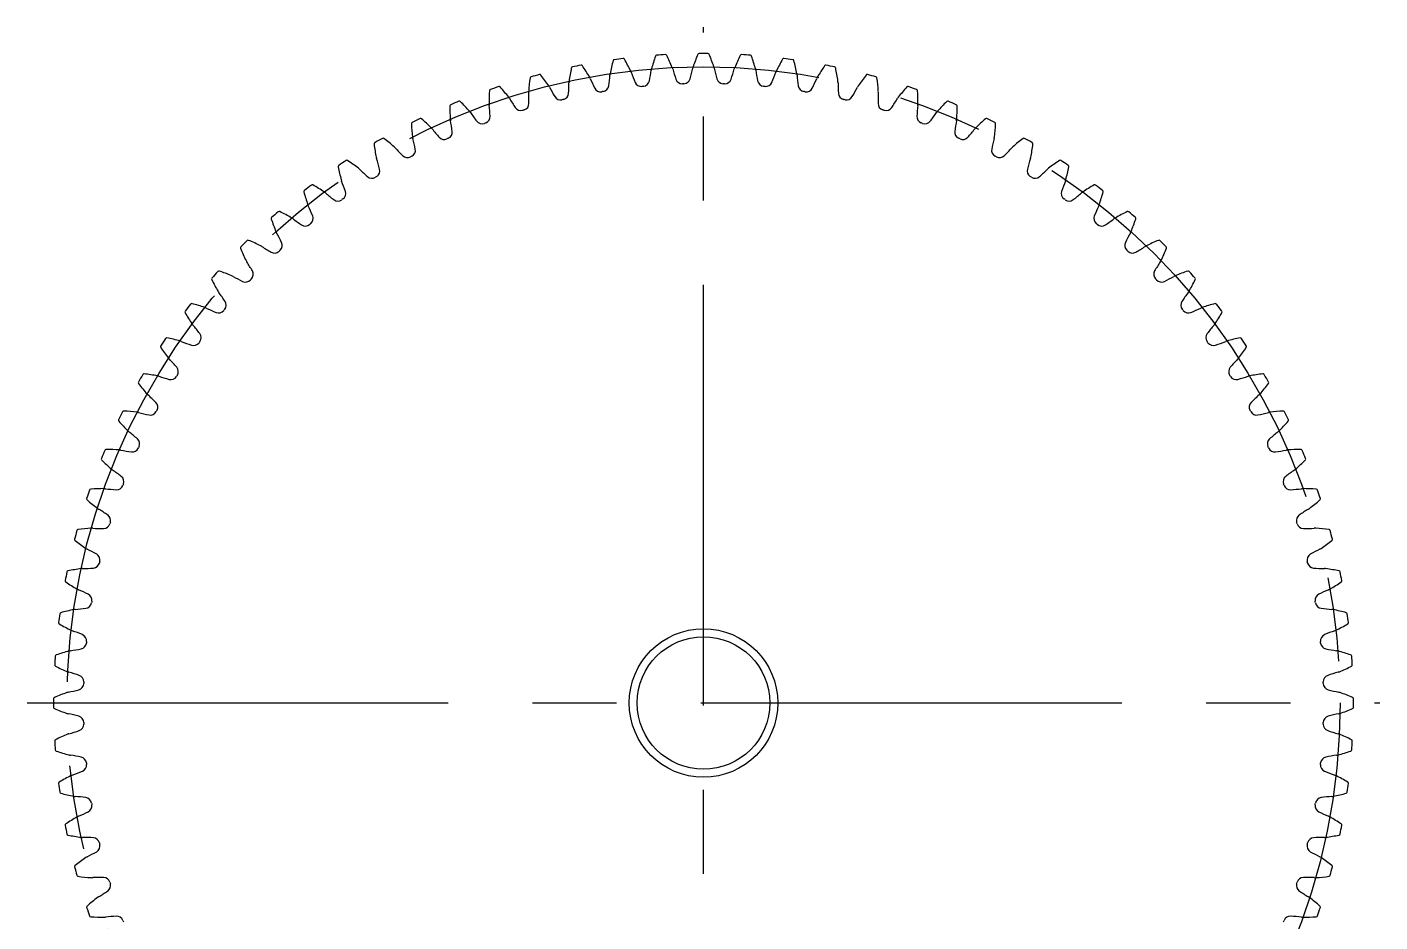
# Model space of a CAD drawing. Extents: x -1 to 99, y -13 to 74.
# Drawn here: x -1 to 50, y 26.2 to 60 of the extents above; entities that cross this region are included whole.
import ezdxf

# ---------------------------------------------------------------- set-up
doc = ezdxf.new("R2010")
doc.units = 0
doc.header["$LTSCALE"] = 0.5
doc.linetypes.add('CENTER', pattern=[50.8, 31.75, -6.35, 6.35, -6.35])
doc.layers.add('MSM_CENTER', color=1, linetype='CENTER')
doc.layers.add('MSM_CONTINUOUS', color=7, linetype='CONTINUOUS')

msp = doc.modelspace()

# ---------------------------------------------------------------- linework, layer by layer
at = {"layer": 'MSM_CENTER'}
for p, q in [((24.5, 9), (24.5, 60)), ((-1, 34.5), (50, 34.5))]:
    msp.add_line(p, q, dxfattribs=at)
msp.add_circle((24.5, 34.5), 24, dxfattribs=at)
at = {"layer": 'MSM_CONTINUOUS'}
for radius in [2.8, 2.5]:
    msp.add_circle((24.5, 34.5), radius, dxfattribs=at)
for centre, radius, start, end in [((28.816, 56.637), 8, 164.8196, 168.4375), ((21.144, 58.719), 0.05, 97.891, 164.8197), ((24.5, 34.5), 24.5, 97.1096, 97.8904), ((21.474, 58.762), 0.05, 30.1804, 97.1096), ((14.602, 54.765), 8, 26.5625, 30.1804), ((30.255, 56.307), 8, 161.0696, 164.6875), ((22.735, 58.886), 0.05, 94.1404, 161.0697), ((24.5, 34.5), 24.5, 93.3596, 94.1404), ((23.067, 58.908), 0.05, 26.4304, 93.3596), ((15.948, 55.369), 8, 22.8125, 26.4304), ((31.669, 55.884), 8, 157.3196, 160.9375), ((24.333, 58.949), 0.05, 90.391, 157.3197), ((24.5, 34.5), 24.5, 89.6096, 90.3904), ((24.667, 58.949), 0.05, 22.6804, 89.6096), ((17.331, 55.884), 8, 19.0625, 22.6804), ((33.052, 55.369), 8, 153.5696, 157.1875), ((25.933, 58.908), 0.05, 86.6404, 153.5696), ((24.5, 34.5), 24.5, 85.8596, 86.6404), ((26.265, 58.886), 0.05, 18.9304, 85.8596), ((18.745, 56.307), 8, 15.3125, 18.9304), ((34.398, 54.765), 8, 149.8196, 153.4375), ((27.526, 58.762), 0.05, 82.8904, 149.8196), ((24.5, 34.5), 24.5, 82.1096, 82.8904), ((27.856, 58.719), 0.05, 15.1804, 82.1096), ((20.184, 56.637), 8, 11.5625, 15.1804), ((24.5, 34.5), 24.5, 104.6096, 105.3904), ((18.333, 58.159), 0.05, 37.6804, 104.6096), ((12.041, 53.3), 8, 34.0625, 37.6804), ((27.359, 56.872), 8, 168.5696, 172.1875), ((19.567, 58.447), 0.05, 101.641, 168.5697), ((24.5, 34.5), 24.5, 100.8596, 101.6404), ((19.894, 58.512), 0.05, 33.9304, 100.8596), ((13.297, 54.075), 8, 30.3125, 33.9304), ((13.608, 58.748), 7.385, 352.4815, 355.651), ((21.386, 58.157), 0.415, 168.4375, 175.7362), ((21.386, 58.157), 0.415, 19.2638, 26.5625), ((28.745, 60.741), 7.385, 199.349, 202.5185), ((15.217, 59.408), 7.385, 348.7315, 351.901), ((22.939, 58.31), 0.415, 164.6875, 171.9862), ((22.939, 58.31), 0.415, 15.5138, 22.8125), ((30.452, 60.407), 7.385, 195.599, 198.7685), ((16.866, 59.962), 7.385, 344.9815, 348.151), ((24.5, 58.361), 0.415, 160.9375, 168.2362), ((24.5, 58.361), 0.415, 11.7638, 19.0625), ((32.134, 59.962), 7.385, 191.849, 195.0185), ((18.548, 60.407), 7.385, 341.2315, 344.401), ((26.061, 58.31), 0.415, 157.1875, 164.4862), ((26.061, 58.31), 0.415, 8.0138, 15.3125), ((33.783, 59.408), 7.385, 188.099, 191.2685), ((20.255, 60.741), 7.385, 337.4815, 340.651), ((27.614, 58.157), 0.415, 153.4375, 160.7362), ((27.614, 58.157), 0.415, 4.2638, 11.5625), ((35.392, 58.748), 7.385, 184.349, 187.5185), ((35.703, 54.075), 8, 146.0696, 149.6875), ((29.106, 58.512), 0.05, 79.1404, 146.0696), ((24.5, 34.5), 24.5, 78.3596, 79.1404), ((29.433, 58.447), 0.05, 11.4304, 78.3596), ((21.641, 56.872), 8, 7.8125, 11.4304), ((36.959, 53.3), 8, 142.3196, 145.9375), ((30.667, 58.159), 0.05, 75.3904, 142.3196), ((24.5, 34.5), 24.5, 74.6096, 75.3904), ((16.483, 57.598), 0.05, 109.141, 176.0696), ((24.5, 34.5), 24.5, 108.3596, 109.1404), ((16.799, 57.705), 0.05, 41.4304, 108.3596), ((10.838, 52.445), 8, 37.8125, 41.4304), ((25.89, 57.011), 8, 172.3196, 175.9375), ((18.011, 58.073), 0.05, 105.391, 172.3197), ((18.324, 57.548), 0.415, 26.7638, 34.0625), ((25.284, 61.07), 7.385, 206.849, 210.0185), ((12.045, 57.984), 7.385, 356.2315, 359.401), ((19.845, 57.903), 0.415, 172.1875, 179.4862), ((19.845, 57.903), 0.415, 23.0138, 30.3125), ((27.02, 60.962), 7.385, 203.099, 206.2685), ((20.622, 57.805), 0.25, 206.2685, 279.4475), ((20.681, 57.814), 0.25, 279.3025, 352.4815), ((22.155, 58.008), 0.25, 202.5185, 275.6975), ((24.5, 34.5), 23.375, 95.5525, 95.6975), ((22.214, 58.014), 0.25, 275.5525, 348.7315), ((23.697, 58.111), 0.25, 198.7685, 271.9475), ((24.5, 34.5), 23.375, 91.8025, 91.9475), ((23.757, 58.113), 0.25, 271.8025, 344.9815), ((25.243, 58.113), 0.25, 195.0185, 268.1975), ((24.5, 34.5), 23.375, 88.0525, 88.1975), ((25.303, 58.111), 0.25, 268.0525, 341.2315), ((26.786, 58.014), 0.25, 191.2685, 264.4475), ((24.5, 34.5), 23.375, 84.3025, 84.4475), ((26.845, 58.008), 0.25, 264.3025, 337.4815), ((28.319, 57.814), 0.25, 187.5185, 260.6975), ((28.378, 57.805), 0.25, 260.5525, 333.7315), ((21.98, 60.962), 7.385, 333.7315, 336.901), ((29.155, 57.903), 0.415, 149.6875, 156.9862), ((29.155, 57.903), 0.415, 0.5138, 7.8125), ((36.955, 57.984), 7.385, 180.599, 183.7685), ((23.716, 61.07), 7.385, 329.9815, 333.151), ((30.676, 57.548), 0.415, 145.9375, 153.2362), ((30.989, 58.073), 0.05, 7.6804, 74.6096), ((23.11, 57.011), 8, 4.0625, 7.6804), ((38.162, 52.445), 8, 138.5696, 142.1875), ((32.201, 57.705), 0.05, 71.6404, 138.5696), ((24.5, 34.5), 24.5, 70.8596, 71.6404), ((32.517, 57.598), 0.05, 3.9304, 70.8596), ((24.5, 34.5), 24.5, 112.1096, 112.8904), ((15.298, 57.152), 0.05, 45.1804, 112.1096), ((9.694, 51.513), 8, 41.5625, 45.1804), ((24.415, 57.053), 8, 176.0696, 179.6875), ((16.83, 57.095), 0.415, 30.5138, 37.8125), ((23.544, 61.065), 7.385, 210.599, 213.7685), ((18.324, 57.548), 0.415, 175.9375, 183.2362), ((10.536, 57.119), 7.385, 359.9815, 3.151), ((19.106, 57.501), 0.25, 210.0185, 283.1976), ((24.5, 34.5), 23.375, 103.0525, 103.1975), ((19.164, 57.515), 0.25, 283.0524, 356.2315), ((24.5, 34.5), 23.375, 99.3025, 99.4475), ((24.5, 34.5), 23.375, 80.5525, 80.6975), ((29.836, 57.515), 0.25, 183.7685, 256.9475), ((24.5, 34.5), 23.375, 76.8025, 76.9475), ((29.894, 57.501), 0.25, 256.8025, 329.9815), ((38.464, 57.119), 7.385, 176.849, 180.0185), ((30.676, 57.548), 0.415, 356.7638, 4.0625), ((25.456, 61.065), 7.385, 326.2315, 329.401), ((32.17, 57.095), 0.415, 142.1875, 149.4862), ((24.585, 57.053), 8, 0.3125, 3.9304), ((39.306, 51.513), 8, 134.8196, 138.4375), ((33.702, 57.152), 0.05, 67.8904, 134.8196), ((24.5, 34.5), 24.5, 67.1096, 67.8904), ((14.99, 57.025), 0.05, 112.891, 179.8196), ((22.94, 57), 8, 179.8196, 183.4375), ((15.369, 56.545), 0.415, 34.2638, 41.5625), ((21.809, 60.945), 7.385, 214.349, 217.5185), ((16.206, 56.621), 0.25, 290.5524, 3.7315), ((16.83, 57.095), 0.415, 179.6875, 186.9862), ((9.087, 56.157), 7.385, 3.7315, 6.901), ((17.613, 57.099), 0.25, 213.7685, 286.9475), ((24.5, 34.5), 23.375, 106.8025, 106.9475), ((17.671, 57.116), 0.25, 286.8024, 359.9815), ((31.329, 57.116), 0.25, 180.0185, 253.1975), ((24.5, 34.5), 23.375, 73.0525, 73.1975), ((31.387, 57.099), 0.25, 253.0525, 326.2315), ((39.913, 56.157), 7.385, 173.099, 176.2685), ((32.794, 56.621), 0.25, 176.2685, 249.4475), ((32.17, 57.095), 0.415, 353.0138, 0.3125), ((27.191, 60.945), 7.385, 322.4815, 325.651), ((33.631, 56.545), 0.415, 138.4375, 145.7362), ((34.01, 57.025), 0.05, 0.1804, 67.1096), ((26.06, 57), 8, 356.5625, 0.1804), ((13.537, 56.354), 0.05, 116.641, 183.5696), ((21.471, 56.849), 8, 183.5696, 187.1875), ((24.5, 34.5), 24.5, 115.8596, 116.6404), ((13.836, 56.502), 0.05, 48.9304, 115.8596), ((8.613, 50.508), 8, 45.3125, 48.9304), ((13.947, 55.9), 0.415, 38.0138, 45.3125), ((20.085, 60.713), 7.385, 218.099, 221.2685), ((15.369, 56.545), 0.415, 183.4375, 190.7362), ((7.703, 55.103), 7.385, 7.4815, 10.651), ((16.15, 56.6), 0.25, 217.5185, 290.6975), ((24.5, 34.5), 23.375, 110.5525, 110.6975), ((24.5, 34.5), 23.375, 69.3025, 69.4475), ((32.85, 56.6), 0.25, 249.3025, 322.4815), ((41.297, 55.103), 7.385, 169.349, 172.5185), ((33.631, 56.545), 0.415, 349.2638, 356.5625), ((28.915, 60.713), 7.385, 318.7315, 321.901), ((35.053, 55.9), 0.415, 134.6875, 141.9862), ((40.387, 50.508), 8, 131.0696, 134.6875), ((35.164, 56.502), 0.05, 64.1404, 131.0696), ((24.5, 34.5), 24.5, 63.3596, 64.1404), ((27.529, 56.849), 8, 352.8125, 356.4304), ((35.463, 56.354), 0.05, 356.4304, 63.3596), ((12.131, 55.591), 0.05, 120.391, 187.3196), ((24.5, 34.5), 24.5, 119.6096, 120.3904), ((12.42, 55.757), 0.05, 52.6804, 119.6096), ((7.6, 49.435), 8, 49.0625, 52.6804), ((13.947, 55.9), 0.415, 187.1875, 194.4862), ((6.392, 53.96), 7.385, 11.2315, 14.401), ((14.723, 56.007), 0.25, 221.2685, 294.4475), ((24.5, 34.5), 23.375, 114.3025, 114.4475), ((14.777, 56.031), 0.25, 294.3024, 7.4815), ((34.223, 56.031), 0.25, 172.5185, 245.6975), ((24.5, 34.5), 23.375, 65.5525, 65.6975), ((34.277, 56.007), 0.25, 245.5525, 318.7315), ((42.608, 53.96), 7.385, 165.599, 168.7685), ((35.053, 55.9), 0.415, 345.5138, 352.8125), ((41.4, 49.435), 8, 127.3196, 130.9375), ((36.58, 55.757), 0.05, 60.3904, 127.3196), ((24.5, 34.5), 24.5, 59.6096, 60.3904), ((36.869, 55.591), 0.05, 352.6804, 59.6096), ((20.016, 56.603), 8, 187.3196, 190.9375), ((12.569, 55.164), 0.415, 190.9375, 198.2362), ((12.569, 55.164), 0.415, 41.7638, 49.0625), ((18.38, 60.368), 7.385, 221.849, 225.0185), ((13.337, 55.321), 0.25, 225.0185, 298.1975), ((24.5, 34.5), 23.375, 118.0525, 118.1975), ((13.39, 55.349), 0.25, 298.0524, 11.2315), ((35.61, 55.349), 0.25, 168.7685, 241.9475), ((24.5, 34.5), 23.375, 61.8025, 61.9475), ((35.663, 55.321), 0.25, 241.8025, 314.9815), ((30.62, 60.368), 7.385, 314.9815, 318.151), ((36.431, 55.164), 0.415, 130.9375, 138.2362), ((36.431, 55.164), 0.415, 341.7638, 349.0625), ((28.984, 56.603), 8, 349.0625, 352.6804), ((10.778, 54.736), 0.05, 124.1404, 191.0696), ((18.58, 56.263), 8, 191.0696, 194.6875), ((24.5, 34.5), 24.5, 123.3596, 124.1404), ((11.055, 54.922), 0.05, 56.4304, 123.3596), ((6.659, 48.297), 8, 52.8125, 56.4304), ((11.243, 54.34), 0.415, 45.5138, 52.8125), ((16.701, 59.912), 7.385, 225.599, 228.7685), ((5.158, 52.734), 7.385, 14.9815, 18.151), ((12.05, 54.578), 0.25, 301.8024, 14.9815), ((36.95, 54.578), 0.25, 165.0185, 238.1975), ((43.842, 52.734), 7.385, 161.849, 165.0185), ((32.299, 59.912), 7.385, 311.2315, 314.401), ((37.757, 54.34), 0.415, 127.1875, 134.4862), ((42.341, 48.297), 8, 123.5696, 127.1875), ((37.945, 54.922), 0.05, 56.6404, 123.5697), ((24.5, 34.5), 24.5, 55.8596, 56.6404), ((30.42, 56.263), 8, 345.3125, 348.9304), ((38.222, 54.736), 0.05, 348.9304, 55.8596), ((11.243, 54.34), 0.415, 194.6875, 201.9862), ((4.007, 51.43), 7.385, 18.7315, 21.901), ((11.999, 54.547), 0.25, 228.7685, 301.9475), ((24.5, 34.5), 23.375, 121.8025, 121.9475), ((24.5, 34.5), 23.375, 58.0525, 58.1975), ((37.001, 54.547), 0.25, 238.0525, 311.2315), ((44.993, 51.43), 7.385, 158.099, 161.2685), ((37.757, 54.34), 0.415, 338.0138, 345.3125), ((9.484, 53.796), 0.05, 127.8904, 194.8196), ((17.169, 55.829), 8, 194.8196, 198.4375), ((24.5, 34.5), 24.5, 127.1096, 127.8904), ((9.748, 53.998), 0.05, 60.1804, 127.1096), ((5.795, 47.101), 8, 56.5625, 60.1804), ((9.974, 53.43), 0.415, 49.2638, 56.5625), ((15.056, 59.348), 7.385, 229.349, 232.5185), ((10.763, 53.721), 0.25, 305.5524, 18.7315), ((38.237, 53.721), 0.25, 161.2685, 234.4475), ((33.944, 59.348), 7.385, 307.4815, 310.651), ((39.026, 53.43), 0.415, 123.4375, 130.7362), ((43.205, 47.101), 8, 119.8196, 123.4375), ((39.252, 53.998), 0.05, 52.8904, 119.8196), ((24.5, 34.5), 24.5, 52.1096, 52.8904), ((31.831, 55.829), 8, 341.5625, 345.1804), ((39.516, 53.796), 0.05, 345.1804, 52.1096), ((8.505, 52.992), 0.05, 63.9304, 130.8596), ((9.974, 53.43), 0.415, 198.4375, 205.7362), ((2.943, 50.053), 7.385, 22.4815, 25.651), ((10.715, 53.686), 0.25, 232.5185, 305.6975), ((24.5, 34.5), 23.375, 125.5525, 125.6975), ((24.5, 34.5), 23.375, 54.3025, 54.4475), ((38.285, 53.686), 0.25, 234.3025, 307.4815), ((46.057, 50.053), 7.385, 154.349, 157.5185), ((39.026, 53.43), 0.415, 334.2638, 341.5625), ((40.495, 52.992), 0.05, 49.1404, 116.0696), ((8.254, 52.772), 0.05, 131.6404, 198.5697), ((15.79, 55.304), 8, 198.5696, 202.1875), ((24.5, 34.5), 24.5, 130.8596, 131.6404), ((5.011, 45.851), 8, 60.3125, 63.9304), ((8.767, 52.44), 0.415, 53.0138, 60.3125), ((13.451, 58.677), 7.385, 233.099, 236.2685), ((9.489, 52.743), 0.25, 236.2685, 309.4475), ((24.5, 34.5), 23.375, 129.3025, 129.4475), ((9.536, 52.781), 0.25, 309.3024, 22.4815), ((39.464, 52.781), 0.25, 157.5185, 230.6975), ((24.5, 34.5), 23.375, 50.5525, 50.6975), ((39.511, 52.743), 0.25, 230.5525, 303.7315), ((35.549, 58.677), 7.385, 303.7315, 306.901), ((40.233, 52.44), 0.415, 119.6875, 126.9862), ((43.989, 45.851), 8, 116.0696, 119.6875), ((24.5, 34.5), 24.5, 48.3596, 49.1404), ((33.21, 55.304), 8, 337.8125, 341.4304), ((40.746, 52.772), 0.05, 341.4304, 48.3596), ((8.767, 52.44), 0.415, 202.1875, 209.4862), ((1.972, 48.61), 7.385, 26.2315, 29.401), ((47.028, 48.61), 7.385, 150.599, 153.7685), ((40.233, 52.44), 0.415, 330.5138, 337.8125), ((7.094, 51.671), 0.05, 135.3904, 202.3197), ((14.448, 54.69), 8, 202.3196, 205.9375), ((24.5, 34.5), 24.5, 134.6096, 135.3904), ((7.329, 51.906), 0.05, 67.6804, 134.6096), ((4.31, 44.552), 8, 64.0625, 67.6804), ((7.628, 51.372), 0.415, 56.7638, 64.0625), ((11.894, 57.902), 7.385, 236.849, 240.0185), ((8.328, 51.723), 0.25, 240.0185, 313.1975), ((24.5, 34.5), 23.375, 133.0525, 133.1975), ((8.372, 51.763), 0.25, 313.0524, 26.2315), ((40.628, 51.763), 0.25, 153.7685, 226.9475), ((24.5, 34.5), 23.375, 46.8025, 46.9475), ((40.672, 51.723), 0.25, 226.8025, 299.9815), ((37.106, 57.902), 7.385, 299.9815, 303.151), ((41.372, 51.372), 0.415, 115.9375, 123.2362), ((44.69, 44.552), 8, 112.3196, 115.9375), ((41.671, 51.906), 0.05, 45.3904, 112.3196), ((24.5, 34.5), 24.5, 44.6096, 45.3904), ((34.552, 54.69), 8, 334.0625, 337.6804), ((41.906, 51.671), 0.05, 337.6804, 44.6096), ((7.628, 51.372), 0.415, 205.9375, 213.2362), ((1.098, 47.106), 7.385, 29.9815, 33.151), ((47.902, 47.106), 7.385, 146.849, 150.0185), ((41.372, 51.372), 0.415, 326.7638, 334.0625), ((6.008, 50.495), 0.05, 139.1404, 206.0697), ((24.5, 34.5), 24.5, 138.3596, 139.1404), ((6.228, 50.746), 0.05, 71.4304, 138.3596), ((3.696, 43.21), 8, 67.8125, 71.4304), ((6.56, 50.233), 0.415, 60.5138, 67.8125), ((10.39, 57.028), 7.385, 240.599, 243.7685), ((24.5, 34.5), 23.375, 136.8025, 136.9475), ((7.277, 50.672), 0.25, 316.8024, 29.9815), ((41.723, 50.672), 0.25, 150.0185, 223.1975), ((24.5, 34.5), 23.375, 43.0525, 43.1975), ((38.61, 57.028), 7.385, 296.2315, 299.401), ((42.44, 50.233), 0.415, 112.1875, 119.4862), ((45.304, 43.21), 8, 108.5696, 112.1875), ((42.772, 50.746), 0.05, 41.6404, 108.5696), ((24.5, 34.5), 24.5, 40.8596, 41.6404), ((42.992, 50.495), 0.05, 333.9304, 40.8596), ((13.149, 53.989), 8, 206.0696, 209.6875), ((6.56, 50.233), 0.415, 209.6875, 216.9862), ((0.323, 45.549), 7.385, 33.7315, 36.901), ((7.237, 50.628), 0.25, 243.7685, 316.9475), ((41.763, 50.628), 0.25, 223.0525, 296.2315), ((48.677, 45.549), 7.385, 143.099, 146.2685), ((42.44, 50.233), 0.415, 323.0138, 330.3125), ((35.851, 53.989), 8, 330.3125, 333.9304), ((24.5, 34.5), 24.5, 142.1096, 142.8904), ((5.204, 49.516), 0.05, 75.1804, 142.1096), ((3.171, 41.831), 8, 71.5625, 75.1804), ((6.257, 49.511), 0.25, 320.5524, 33.7315), ((42.743, 49.511), 0.25, 146.2685, 219.4475), ((45.829, 41.831), 8, 104.8196, 108.4375), ((43.796, 49.516), 0.05, 37.8904, 104.8196), ((24.5, 34.5), 24.5, 37.1096, 37.8904), ((5.002, 49.252), 0.05, 142.8904, 209.8197), ((11.899, 53.205), 8, 209.8196, 213.4375), ((5.57, 49.026), 0.415, 64.2638, 71.5625), ((8.947, 56.057), 7.385, 244.349, 247.5185), ((6.219, 49.464), 0.25, 247.5185, 320.6975), ((24.5, 34.5), 23.375, 140.5525, 140.6975), ((24.5, 34.5), 23.375, 39.3025, 39.4475), ((42.781, 49.464), 0.25, 219.3024, 292.4815), ((40.053, 56.057), 7.385, 292.4815, 295.651), ((43.43, 49.026), 0.415, 108.4375, 115.7362), ((37.101, 53.205), 8, 326.5625, 330.1804), ((43.998, 49.252), 0.05, 330.1804, 37.1096), ((5.57, 49.026), 0.415, 213.4375, 220.7362), ((-0.348, 43.944), 7.385, 37.4815, 40.651), ((49.348, 43.944), 7.385, 139.349, 142.5185), ((43.43, 49.026), 0.415, 319.2638, 326.5625), ((4.078, 47.945), 0.05, 146.6404, 213.5697), ((24.5, 34.5), 24.5, 145.8596, 146.6404), ((4.264, 48.222), 0.05, 78.9304, 145.8596), ((2.737, 40.42), 8, 75.3125, 78.9304), ((4.66, 47.757), 0.415, 68.0138, 75.3125), ((7.57, 54.993), 7.385, 248.099, 251.2685), ((5.279, 48.237), 0.25, 251.2685, 324.4475), ((24.5, 34.5), 23.375, 144.3025, 144.4475), ((5.314, 48.285), 0.25, 324.3024, 37.4815), ((43.686, 48.285), 0.25, 142.5185, 215.6975), ((24.5, 34.5), 23.375, 35.5525, 35.6975), ((43.721, 48.237), 0.25, 215.5525, 288.7315), ((41.43, 54.993), 7.385, 288.7315, 291.901), ((44.34, 47.757), 0.415, 104.6875, 111.9862), ((46.263, 40.42), 8, 101.0696, 104.6875), ((44.736, 48.222), 0.05, 34.141, 101.0696), ((24.5, 34.5), 24.5, 33.3596, 34.1404), ((44.922, 47.945), 0.05, 326.4304, 33.3596), ((10.703, 52.341), 8, 213.5696, 217.1875), ((4.66, 47.757), 0.415, 217.1875, 224.4862), ((-0.912, 42.299), 7.385, 41.2315, 44.401), ((49.912, 42.299), 7.385, 135.599, 138.7685), ((44.34, 47.757), 0.415, 315.5138, 322.8125), ((38.297, 52.341), 8, 322.8125, 326.4304), ((4.453, 47.001), 0.25, 328.0524, 41.2315), ((44.547, 47.001), 0.25, 138.7685, 211.9475), ((3.243, 46.58), 0.05, 150.3904, 217.3197), ((24.5, 34.5), 24.5, 149.6096, 150.3904), ((9.565, 51.4), 8, 217.3196, 220.9375), ((3.409, 46.869), 0.05, 82.6804, 149.6096), ((2.397, 38.984), 8, 79.0625, 82.6804), ((3.836, 46.431), 0.415, 71.7638, 79.0625), ((6.266, 53.842), 7.385, 251.849, 255.0185), ((4.422, 46.95), 0.25, 255.0185, 328.1975), ((24.5, 34.5), 23.375, 148.0525, 148.1975), ((24.5, 34.5), 23.375, 31.8025, 31.9475), ((44.578, 46.95), 0.25, 211.8025, 284.9815), ((42.734, 53.842), 7.385, 284.9815, 288.151), ((45.164, 46.431), 0.415, 100.9375, 108.2362), ((46.603, 38.984), 8, 97.3196, 100.9375), ((39.435, 51.4), 8, 319.0625, 322.6804), ((45.591, 46.869), 0.05, 30.391, 97.3196), ((24.5, 34.5), 24.5, 29.6096, 30.3904), ((45.757, 46.58), 0.05, 322.6804, 29.6096), ((3.836, 46.431), 0.415, 220.9375, 228.2362), ((-1.368, 40.62), 7.385, 44.9815, 48.151), ((50.368, 40.62), 7.385, 131.849, 135.0185), ((45.164, 46.431), 0.415, 311.7638, 319.0625), ((24.5, 34.5), 24.5, 153.3596, 154.1404), ((2.646, 45.463), 0.05, 86.4304, 153.3596), ((2.151, 37.529), 8, 82.8125, 86.4304), ((3.1, 45.053), 0.415, 75.5138, 82.8125), ((5.04, 52.608), 7.385, 255.599, 258.7685), ((3.651, 45.61), 0.25, 258.7685, 331.9475), ((3.679, 45.663), 0.25, 331.8025, 44.9815), ((24.5, 34.5), 23.375, 151.8025, 151.9475), ((45.321, 45.663), 0.25, 135.0185, 208.1975), ((24.5, 34.5), 23.375, 28.0525, 28.1975), ((45.349, 45.61), 0.25, 208.0525, 281.2315), ((43.96, 52.608), 7.385, 281.2315, 284.401), ((45.9, 45.053), 0.415, 97.1875, 104.4862), ((46.849, 37.529), 8, 93.5696, 97.1875), ((46.354, 45.463), 0.05, 26.641, 93.5696), ((24.5, 34.5), 24.5, 25.8596, 26.6404), ((2.498, 45.164), 0.05, 154.1404, 221.0697), ((8.492, 50.387), 8, 221.0696, 224.6875), ((40.508, 50.387), 8, 315.3125, 318.9304), ((46.502, 45.164), 0.05, 318.9304, 25.8596), ((3.1, 45.053), 0.415, 224.6875, 231.9862), ((-1.713, 38.915), 7.385, 48.7315, 51.901), ((2.993, 44.277), 0.25, 335.5525, 48.7315), ((46.007, 44.277), 0.25, 131.2685, 204.4475), ((50.713, 38.915), 7.385, 128.099, 131.2685), ((45.9, 45.053), 0.415, 308.0138, 315.3125), ((24.5, 34.5), 24.5, 157.1096, 157.8904), ((1.975, 44.01), 0.05, 90.1804, 157.1096), ((2, 36.06), 8, 86.5625, 90.1804), ((2.455, 43.631), 0.415, 79.2638, 86.5625), ((3.897, 51.297), 7.385, 259.349, 262.5185), ((2.969, 44.223), 0.25, 262.5185, 335.6975), ((24.5, 34.5), 23.375, 155.5525, 155.6975), ((24.5, 34.5), 23.375, 24.3025, 24.4475), ((46.031, 44.223), 0.25, 204.3025, 277.4815), ((45.103, 51.297), 7.385, 277.4815, 280.651), ((46.545, 43.631), 0.415, 93.4375, 100.7362), ((47, 36.06), 8, 89.8196, 93.4375), ((47.025, 44.01), 0.05, 22.891, 89.8196), ((24.5, 34.5), 24.5, 22.1096, 22.8904), ((1.848, 43.702), 0.05, 157.8904, 224.8197), ((7.487, 49.306), 8, 224.8196, 228.4375), ((41.513, 49.306), 8, 311.5625, 315.1804), ((47.152, 43.702), 0.05, 315.1804, 22.1096), ((2.455, 43.631), 0.415, 228.4375, 235.7362), ((-1.945, 37.191), 7.385, 52.4815, 55.651), ((2.4, 42.85), 0.25, 339.3025, 52.4815), ((46.6, 42.85), 0.25, 127.5185, 200.6975), ((50.945, 37.191), 7.385, 124.349, 127.5185), ((46.545, 43.631), 0.415, 304.2638, 311.5625), ((24.5, 34.5), 24.5, 160.8596, 161.6404), ((1.402, 42.517), 0.05, 93.9304, 160.8596), ((1.947, 34.585), 8, 90.3125, 93.9304), ((1.905, 42.17), 0.415, 83.0138, 90.3125), ((2.843, 49.913), 7.385, 263.099, 266.2685), ((2.379, 42.794), 0.25, 266.2685, 339.4475), ((24.5, 34.5), 23.375, 159.3025, 159.4475), ((24.5, 34.5), 23.375, 20.5525, 20.6975), ((46.621, 42.794), 0.25, 200.5525, 273.7315), ((46.157, 49.913), 7.385, 273.7315, 276.901), ((47.095, 42.17), 0.415, 89.6875, 96.9862), ((47.053, 34.585), 8, 86.0696, 89.6875), ((47.598, 42.517), 0.05, 19.141, 86.0696), ((24.5, 34.5), 24.5, 18.3596, 19.1404), ((1.295, 42.201), 0.05, 161.6404, 228.5697), ((6.555, 48.162), 8, 228.5696, 232.1875), ((1.905, 42.17), 0.415, 232.1875, 239.4862), ((47.095, 42.17), 0.415, 300.5138, 307.8125), ((42.445, 48.162), 8, 307.8125, 311.4304), ((47.705, 42.201), 0.05, 311.4304, 18.3596), ((-2.065, 35.456), 7.385, 56.2315, 59.401), ((1.901, 41.387), 0.25, 343.0525, 56.2315), ((24.5, 34.5), 23.375, 163.0525, 163.1975), ((47.099, 41.387), 0.25, 123.7685, 196.9475), ((24.5, 34.5), 23.375, 16.8025, 16.9475), ((51.065, 35.456), 7.385, 120.599, 123.7685), ((24.5, 34.5), 24.5, 164.6096, 165.3904), ((0.927, 40.989), 0.05, 97.6804, 164.6096), ((1.989, 33.11), 8, 94.0625, 97.6804), ((1.452, 40.676), 0.415, 86.7638, 94.0625), ((1.881, 48.464), 7.385, 266.849, 270.0185), ((1.884, 41.329), 0.25, 270.0185, 343.1975), ((47.116, 41.329), 0.25, 196.8025, 269.9815), ((47.119, 48.464), 7.385, 269.9815, 273.151), ((47.548, 40.676), 0.415, 85.9375, 93.2362), ((47.011, 33.11), 8, 82.3196, 85.9375), ((48.073, 40.989), 0.05, 15.391, 82.3196), ((24.5, 34.5), 24.5, 14.6096, 15.3904), ((0.841, 40.667), 0.05, 165.3904, 232.3197), ((5.7, 46.959), 8, 232.3196, 235.9375), ((1.452, 40.676), 0.415, 235.9375, 243.2362), ((-2.07, 33.716), 7.385, 59.9815, 63.151), ((51.07, 33.716), 7.385, 116.849, 120.0185), ((47.548, 40.676), 0.415, 296.7638, 304.0625), ((43.3, 46.959), 8, 304.0625, 307.6804), ((48.159, 40.667), 0.05, 307.6804, 14.6096), ((1.499, 39.894), 0.25, 346.8025, 59.9815), ((24.5, 34.5), 23.375, 166.8025, 166.9475), ((47.501, 39.894), 0.25, 120.0185, 193.1975), ((24.5, 34.5), 23.375, 13.0525, 13.1975), ((24.5, 34.5), 24.5, 168.3596, 169.1404), ((0.553, 39.433), 0.05, 101.4304, 168.3596), ((2.128, 31.641), 8, 97.8125, 101.4304), ((1.097, 39.155), 0.415, 90.5138, 97.8125), ((1.016, 46.955), 7.385, 270.599, 273.7685), ((1.485, 39.836), 0.25, 273.7685, 346.9475), ((47.515, 39.836), 0.25, 193.0525, 266.2315), ((47.984, 46.955), 7.385, 266.2315, 269.401), ((47.903, 39.155), 0.415, 82.1875, 89.4862), ((46.872, 31.641), 8, 78.5696, 82.1875), ((48.447, 39.433), 0.05, 11.641, 78.5697), ((24.5, 34.5), 24.5, 10.8596, 11.6404), ((0.488, 39.106), 0.05, 169.1404, 236.0697), ((4.925, 45.703), 8, 236.0696, 239.6875), ((1.097, 39.155), 0.415, 239.6875, 246.9862), ((-1.962, 31.98), 7.385, 63.7315, 66.901), ((50.962, 31.98), 7.385, 113.099, 116.2685), ((47.903, 39.155), 0.415, 293.0138, 300.3125), ((44.075, 45.703), 8, 300.3125, 303.9304), ((48.512, 39.106), 0.05, 303.9304, 10.8596), ((1.186, 38.319), 0.25, 277.5185, 350.6975), ((1.195, 38.378), 0.25, 350.5525, 63.7315), ((24.5, 34.5), 23.375, 170.5525, 170.6975), ((47.805, 38.378), 0.25, 116.2685, 189.4475), ((24.5, 34.5), 23.375, 9.3025, 9.4475), ((47.814, 38.319), 0.25, 189.3025, 262.4815), ((24.5, 34.5), 24.5, 172.1096, 172.8904), ((0.281, 37.856), 0.05, 105.1804, 172.1096), ((2.363, 30.184), 8, 101.5625, 105.1804), ((0.843, 37.614), 0.415, 94.2638, 101.5625), ((0.252, 45.392), 7.385, 274.349, 277.5185), ((48.748, 45.392), 7.385, 262.4815, 265.651), ((48.157, 37.614), 0.415, 78.4375, 85.7362), ((46.637, 30.184), 8, 74.8196, 78.4375), ((48.719, 37.856), 0.05, 7.891, 74.8197), ((24.5, 34.5), 24.5, 7.1096, 7.8904), ((0.238, 37.526), 0.05, 172.8904, 239.8197), ((4.235, 44.398), 8, 239.8196, 243.4375), ((0.843, 37.614), 0.415, 243.4375, 250.7362), ((48.157, 37.614), 0.415, 289.2638, 296.5625), ((44.765, 44.398), 8, 296.5625, 300.1804), ((48.762, 37.526), 0.05, 300.1804, 7.1096), ((-1.741, 30.255), 7.385, 67.4815, 70.651), ((0.986, 36.786), 0.25, 281.2685, 354.4475), ((0.992, 36.845), 0.25, 354.3025, 67.4815), ((24.5, 34.5), 23.375, 174.3025, 174.4475), ((48.008, 36.845), 0.25, 112.5185, 185.6975), ((24.5, 34.5), 23.375, 5.5525, 5.6975), ((48.014, 36.786), 0.25, 185.5525, 258.7315), ((50.741, 30.255), 7.385, 109.349, 112.5185), ((24.5, 34.5), 24.5, 175.8596, 176.6404), ((0.114, 36.265), 0.05, 108.9304, 175.8596), ((2.693, 28.745), 8, 105.3125, 108.9304), ((0.69, 36.061), 0.415, 98.0138, 105.3125), ((-0.408, 43.783), 7.385, 278.099, 281.2685), ((49.408, 43.783), 7.385, 258.7315, 261.901), ((48.31, 36.061), 0.415, 74.6875, 81.9862), ((46.307, 28.745), 8, 71.0696, 74.6875), ((48.886, 36.265), 0.05, 4.141, 71.0697), ((24.5, 34.5), 24.5, 3.3596, 4.1404), ((0.092, 35.933), 0.05, 176.6404, 243.5697), ((3.631, 43.052), 8, 243.5696, 247.1875), ((45.369, 43.052), 8, 292.8125, 296.4304), ((48.908, 35.933), 0.05, 296.4304, 3.3596), ((0.69, 36.061), 0.415, 247.1875, 254.4862), ((-1.407, 28.548), 7.385, 71.2315, 74.401), ((0.887, 35.243), 0.25, 285.0185, 358.1975), ((0.889, 35.303), 0.25, 358.0525, 71.2315), ((24.5, 34.5), 23.375, 178.0525, 178.1975), ((48.111, 35.303), 0.25, 108.7685, 181.9475), ((24.5, 34.5), 23.375, 1.8025, 1.9475), ((48.113, 35.243), 0.25, 181.8025, 254.9815), ((50.407, 28.548), 7.385, 105.599, 108.7685), ((48.31, 36.061), 0.415, 285.5138, 292.8125), ((0.051, 34.667), 0.05, 112.6804, 179.6096), ((3.116, 27.331), 8, 109.0625, 112.6804), ((0.639, 34.5), 0.415, 101.7638, 109.0625), ((-0.962, 42.134), 7.385, 281.849, 285.0185), ((49.962, 42.134), 7.385, 254.9815, 258.151), ((48.361, 34.5), 0.415, 70.9375, 78.2362), ((45.884, 27.331), 8, 67.3196, 70.9375), ((48.949, 34.667), 0.05, 0.391, 67.3197), ((24.5, 34.5), 24.5, 179.6096, 180.3904), ((0.051, 34.333), 0.05, 180.3904, 247.3197), ((3.116, 41.669), 8, 247.3196, 250.9375), ((45.884, 41.669), 8, 289.0625, 292.6804), ((48.949, 34.333), 0.05, 292.6804, 359.6096), ((24.5, 34.5), 24.5, 359.6096, 0.3904), ((0.639, 34.5), 0.415, 250.9375, 258.2362), ((-0.962, 26.866), 7.385, 74.9815, 78.151), ((0.887, 33.757), 0.25, 1.8025, 74.9815), ((0.889, 33.697), 0.25, 288.7685, 1.9475), ((24.5, 34.5), 23.375, 181.8025, 181.9475), ((24.5, 34.5), 23.375, 358.0525, 358.1975), ((48.111, 33.697), 0.25, 178.0525, 251.2315), ((48.113, 33.757), 0.25, 105.0185, 178.1975), ((49.962, 26.866), 7.385, 101.849, 105.0185), ((48.361, 34.5), 0.415, 281.7638, 289.0625), ((3.631, 25.948), 8, 112.8125, 116.4304), ((0.69, 32.939), 0.415, 105.5138, 112.8125), ((-1.407, 40.452), 7.385, 285.599, 288.7685), ((50.407, 40.452), 7.385, 251.2315, 254.401), ((48.31, 32.939), 0.415, 67.1875, 74.4862), ((45.369, 25.948), 8, 63.5696, 67.1875), ((0.092, 33.067), 0.05, 116.4304, 183.3596), ((24.5, 34.5), 24.5, 183.3596, 184.1404), ((0.114, 32.735), 0.05, 184.1404, 251.0697), ((2.693, 40.255), 8, 251.0696, 254.6875), ((46.307, 40.255), 8, 285.3125, 288.9304), ((48.886, 32.735), 0.05, 288.9304, 355.8596), ((48.908, 33.067), 0.05, 356.641, 63.5697), ((24.5, 34.5), 24.5, 355.8596, 356.6404), ((0.69, 32.939), 0.415, 254.6875, 261.9862), ((-0.408, 25.217), 7.385, 78.7315, 81.901), ((0.986, 32.214), 0.25, 5.5525, 78.7315), ((0.992, 32.155), 0.25, 292.5185, 5.6975), ((24.5, 34.5), 23.375, 185.5525, 185.6975), ((48.008, 32.155), 0.25, 174.3025, 247.4815), ((24.5, 34.5), 23.375, 354.3025, 354.4475), ((48.014, 32.214), 0.25, 101.2685, 174.4475), ((49.408, 25.217), 7.385, 98.099, 101.2685), ((48.31, 32.939), 0.415, 278.0138, 285.3125), ((4.235, 24.602), 8, 116.5625, 120.1804), ((0.843, 31.386), 0.415, 109.2638, 116.5625), ((-1.741, 38.745), 7.385, 289.349, 292.5185), ((50.741, 38.745), 7.385, 247.4815, 250.651), ((48.157, 31.386), 0.415, 63.4375, 70.7362), ((44.765, 24.602), 8, 59.8196, 63.4375), ((0.238, 31.474), 0.05, 120.1804, 187.1096), ((24.5, 34.5), 24.5, 187.1096, 187.8904), ((0.281, 31.144), 0.05, 187.8904, 254.8197), ((48.719, 31.144), 0.05, 285.1804, 352.1096), ((24.5, 34.5), 24.5, 352.1096, 352.8904), ((48.762, 31.474), 0.05, 352.891, 59.8197), ((2.363, 38.816), 8, 254.8196, 258.4375), ((0.843, 31.386), 0.415, 258.4375, 265.7362), ((0.252, 23.608), 7.385, 82.4815, 85.651), ((1.186, 30.681), 0.25, 9.3025, 82.4815), ((1.195, 30.622), 0.25, 296.2685, 9.4475), ((24.5, 34.5), 23.375, 189.3025, 189.4475), ((47.805, 30.622), 0.25, 170.5525, 243.7315), ((24.5, 34.5), 23.375, 350.5525, 350.6975), ((47.814, 30.681), 0.25, 97.5185, 170.6975), ((48.748, 23.608), 7.385, 94.349, 97.5185), ((48.157, 31.386), 0.415, 274.2638, 281.5625), ((46.637, 38.816), 8, 281.5625, 285.1804), ((4.925, 23.297), 8, 120.3125, 123.9304), ((1.097, 29.845), 0.415, 113.0138, 120.3125), ((-1.962, 37.02), 7.385, 293.099, 296.2685), ((50.962, 37.02), 7.385, 243.7315, 246.901), ((47.903, 29.845), 0.415, 59.6875, 66.9862), ((44.075, 23.297), 8, 56.0696, 59.6875), ((0.488, 29.894), 0.05, 123.9304, 190.8596), ((24.5, 34.5), 24.5, 190.8596, 191.6404), ((24.5, 34.5), 24.5, 348.3596, 349.1404), ((48.512, 29.894), 0.05, 349.141, 56.0697), ((0.553, 29.567), 0.05, 191.641, 258.5697), ((2.128, 37.359), 8, 258.5696, 262.1875), ((1.097, 29.845), 0.415, 262.1875, 269.4862), ((1.016, 22.045), 7.385, 86.2315, 89.401), ((1.485, 29.164), 0.25, 13.0525, 86.2315), ((1.499, 29.106), 0.25, 300.0185, 13.1975), ((24.5, 34.5), 23.375, 193.0525, 193.1975), ((47.501, 29.106), 0.25, 166.8025, 239.9815), ((24.5, 34.5), 23.375, 346.8025, 346.9475), ((47.515, 29.164), 0.25, 93.7685, 166.9475), ((47.984, 22.045), 7.385, 90.599, 93.7685), ((47.903, 29.845), 0.415, 270.5138, 277.8125), ((46.872, 37.359), 8, 277.8125, 281.4304), ((48.447, 29.567), 0.05, 281.4304, 348.3596), ((5.7, 22.041), 8, 124.0625, 127.6804), ((1.452, 28.324), 0.415, 116.7638, 124.0625), ((-2.07, 35.284), 7.385, 296.849, 300.0185), ((51.07, 35.284), 7.385, 239.9815, 243.151), ((47.548, 28.324), 0.415, 55.9375, 63.2362), ((43.3, 22.041), 8, 52.3196, 55.9375), ((0.841, 28.333), 0.05, 127.6804, 194.6096), ((24.5, 34.5), 24.5, 194.6096, 195.3904), ((24.5, 34.5), 24.5, 344.6096, 345.3904), ((48.159, 28.333), 0.05, 345.3904, 52.3197), ((0.927, 28.011), 0.05, 195.391, 262.3197), ((1.989, 35.89), 8, 262.3196, 265.9375), ((1.452, 28.324), 0.415, 265.9375, 273.2362), ((1.881, 20.536), 7.385, 89.9815, 93.151), ((1.884, 27.671), 0.25, 16.8025, 89.9815), ((1.901, 27.613), 0.25, 303.7685, 16.9475), ((24.5, 34.5), 23.375, 196.8025, 196.9475), ((47.099, 27.613), 0.25, 163.0525, 236.2315), ((24.5, 34.5), 23.375, 343.0525, 343.1975), ((47.116, 27.671), 0.25, 90.0185, 163.1975), ((47.119, 20.536), 7.385, 86.849, 90.0185), ((47.548, 28.324), 0.415, 266.7638, 274.0625), ((47.011, 35.89), 8, 274.0625, 277.6804), ((48.073, 28.011), 0.05, 277.6804, 344.6096), ((6.555, 20.838), 8, 127.8125, 131.4304), ((1.905, 26.83), 0.415, 120.5138, 127.8125), ((-2.065, 33.544), 7.385, 300.599, 303.7685), ((51.065, 33.544), 7.385, 236.2315, 239.401), ((47.095, 26.83), 0.415, 52.1875, 59.4862), ((42.445, 20.838), 8, 48.5696, 52.1875), ((1.295, 26.799), 0.05, 131.4304, 198.3596), ((24.5, 34.5), 24.5, 198.3596, 199.1404), ((24.5, 34.5), 24.5, 340.8596, 341.6404), ((47.705, 26.799), 0.05, 341.641, 48.5697), ((1.402, 26.483), 0.05, 199.141, 266.0697), ((1.947, 34.415), 8, 266.0696, 269.6875), ((1.905, 26.83), 0.415, 269.6875, 276.9862), ((2.843, 19.087), 7.385, 93.7315, 96.901), ((2.379, 26.206), 0.25, 20.5525, 93.7315), ((24.5, 34.5), 23.375, 200.5525, 200.6975), ((24.5, 34.5), 23.375, 339.3025, 339.4475), ((46.621, 26.206), 0.25, 86.2685, 159.4475), ((46.157, 19.087), 7.385, 83.099, 86.2685), ((47.095, 26.83), 0.415, 263.0138, 270.3125), ((47.053, 34.415), 8, 270.3125, 273.9304), ((47.598, 26.483), 0.05, 273.9304, 340.8596)]:
    msp.add_arc(centre, radius, start, end, dxfattribs=at)

doc.saveas('drawing.dxf')
